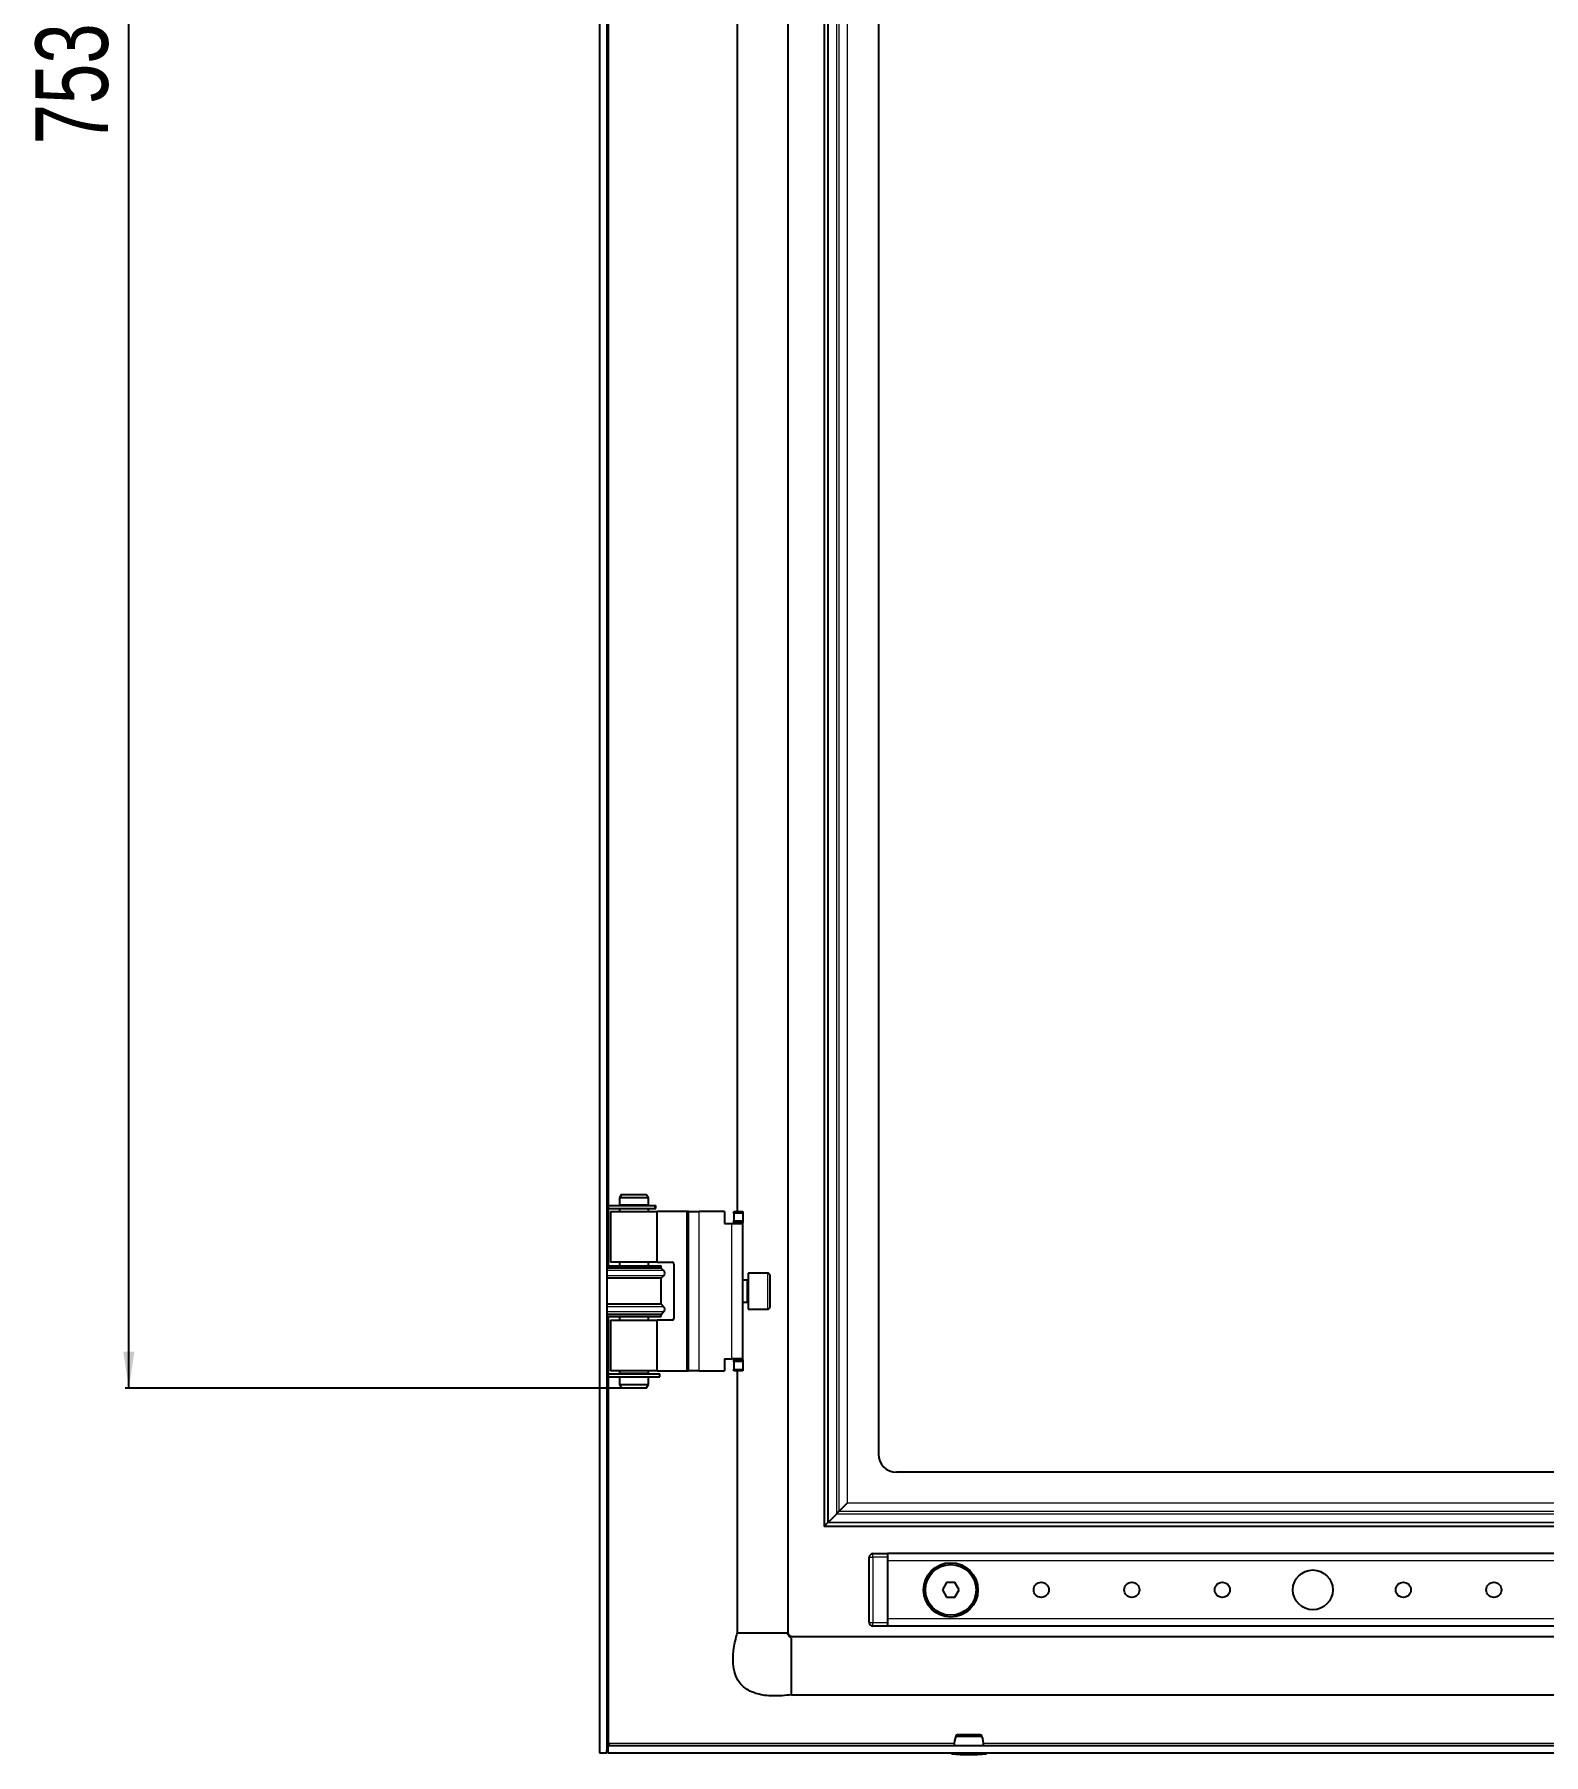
# Model space of a CAD drawing. Header units: millimetres. Extents: x -428 to 1583, y -501 to 869.
# Drawn here: x 749.2 to 1166.1, y -258.1 to 217 of the extents above; entities that cross this region are included whole.
import ezdxf

# ---------------------------------------------------------------- set-up
doc = ezdxf.new("R2010")
doc.units = ezdxf.units.MM
doc.layers.add('FORMAT', color=7, linetype='Continuous')
doc.styles.add('SLDTEXTSTYLE0', font='TXT', dxfattribs={"width": 0.75})
doc.dimstyles.new('SLDDIMSTYLE0', dxfattribs={"dimtxt": 20, "dimasz": 10, "dimexe": 0, "dimexo": 0.0625, "dimgap": 5, "dimtad": 2, "dimdec": 1, "dimrnd": 1e-09, "dimzin": 12, "dimdsep": 46, "dimtxsty": 'SLDTEXTSTYLE0', "dimsah": 1, "dimcen": 0.09, "dimadec": 0, "dimazin": 3, "dimtfac": 1, "dimtofl": 0, "dimtmove": 0, "dimatfit": 3, "dimfxl": 0, "dimfrac": 2, "dimtolj": 1, "dimtzin": 12, "dimarcsym": 0})

# ---------------------------------------------------------------- blocks, each defined once
blk = doc.blocks.new('_D_6')
at = {"layer": 'FORMAT'}
for p, q in [((911.39, 596.64), (774.32, 596.64)), ((775.32, -156.86), (775.32, 596.64)), ((911.39, -156.86), (774.32, -156.86))]:
    blk.add_line(p, q, dxfattribs=at)
for points in [[(775.32, 596.64), (773.78, 586.64), (776.85, 586.64)], [(775.32, -156.86), (776.85, -146.86), (773.78, -146.86)]]:
    blk.add_solid(points, dxfattribs=at)
at = {"layer": 'FORMAT', "insert": (749.53, 186.64), "char_height": 20, "attachment_point": 1, "rotation": 90, "style": 'SLDTEXTSTYLE0'}
blk.add_mtext('753,5', dxfattribs=at)

msp = doc.modelspace()

# ---------------------------------------------------------------- linework, layer by layer
at = {"color": 7, "linetype": 'Continuous', "lineweight": 25}
for p, q in [((905.32, 697.39), (905.32, -257.61)), ((907.32, 697.39), (907.32, -257.61)), ((957.32, 664.39), (957.32, -224.61)), ((967.32, 634.89), (967.32, -195.11)), ((982.32, 614.89), (982.32, -175.11)), ((943.32, 547.89), (943.32, -108.11)), ((911.4, -103.36), (910.82, -104.36)), ((910.82, -104.36), (910.82, -106.36)), ((918.82, -104.36), (910.82, -104.36)), ((911.4, -103.36), (918.24, -103.36)), ((918.82, -104.36), (918.24, -103.36)), ((918.82, -106.36), (918.82, -104.36)), ((907.67, -106.41), (907.67, -107.31)), ((907.67, -106.41), (920.56, -106.41)), ((907.67, -107.31), (920.56, -107.31)), ((908.37, -108.11), (908.37, -122.11)), ((908.37, -108.11), (921.27, -108.11)), ((915.58, -106.36), (910.82, -106.36)), ((910.82, -107.36), (910.82, -108.11)), ((915.58, -107.36), (910.82, -107.36)), ((911.32, -106.36), (911.32, -106.41)), ((911.32, -107.31), (911.32, -107.36)), ((918.82, -106.36), (915.58, -106.36)), ((918.82, -107.36), (915.58, -107.36)), ((918.32, -106.41), (918.32, -106.36)), ((918.32, -107.36), (918.32, -107.31)), ((918.82, -108.11), (918.82, -107.36)), ((920.56, -106.41), (920.65, -106.41)), ((920.56, -107.31), (920.65, -107.31)), ((920.65, -107.31), (920.65, -106.41)), ((920.65, -106.41), (920.86, -106.41)), ((920.65, -107.31), (920.86, -107.31)), ((920.86, -107.31), (920.86, -106.41)), ((921.27, -122.11), (921.27, -108.11)), ((929.37, -108.11), (921.27, -108.11)), ((929.87, -108.11), (929.37, -108.11)), ((929.87, -108.11), (932.87, -108.11)), ((929.87, -152.11), (929.87, -108.11)), ((939.87, -108.11), (932.87, -108.11)), ((939.87, -108.11), (939.87, -111.41)), ((942.37, -108.11), (944.87, -108.11)), ((942.37, -108.61), (942.37, -108.11)), ((942.37, -108.61), (942.37, -110.61)), ((944.87, -108.11), (944.87, -108.61)), ((944.87, -108.61), (944.87, -110.61)), ((939.87, -111.41), (941.87, -111.41)), ((941.87, -111.41), (944.87, -111.41)), ((942.37, -111.11), (942.37, -110.61)), ((944.87, -111.11), (942.37, -111.11)), ((942.37, -111.11), (942.37, -111.41)), ((944.87, -110.61), (944.87, -111.11)), ((944.87, -111.41), (944.87, -111.11)), ((944.87, -148.81), (944.87, -111.41)), ((907.32, -123.11), (922.32, -123.11)), ((921.27, -122.11), (908.37, -122.11)), ((910.82, -122.11), (910.82, -123.11)), ((918.82, -123.11), (918.82, -122.11)), ((921.27, -122.11), (925.37, -122.11)), ((922.32, -123.71), (922.32, -123.11)), ((925.87, -122.61), (925.87, -137.61)), ((922.32, -123.71), (907.32, -123.71)), ((922.32, -126.51), (907.32, -126.51)), ((923.02, -124.4), (922.32, -123.71)), ((922.32, -126.51), (923.02, -125.83)), ((922.32, -133.71), (922.32, -126.51)), ((946.12, -127.11), (944.87, -127.11)), ((951.77, -125.11), (946.37, -125.11)), ((946.37, -125.11), (946.37, -135.11)), ((952.37, -125.71), (952.37, -134.51)), ((922.32, -133.71), (907.32, -133.71)), ((922.32, -136.51), (907.32, -136.51)), ((907.32, -137.11), (922.32, -137.11)), ((910.82, -137.11), (910.82, -138.11)), ((918.82, -138.11), (918.82, -137.11)), ((923.02, -134.4), (922.32, -133.71)), ((922.32, -136.51), (923.02, -135.83)), ((922.32, -137.11), (922.32, -136.51)), ((944.87, -133.11), (946.12, -133.11)), ((946.37, -135.11), (951.77, -135.11)), ((908.37, -138.11), (908.37, -152.11)), ((908.37, -138.11), (921.27, -138.11)), ((921.27, -152.11), (921.27, -138.11)), ((925.37, -138.11), (921.27, -138.11)), ((939.87, -148.81), (941.87, -148.81)), ((939.87, -148.81), (939.87, -152.11)), ((944.87, -148.81), (941.87, -148.81)), ((942.37, -148.81), (942.37, -149.11)), ((942.37, -149.11), (944.87, -149.11)), ((942.37, -149.61), (942.37, -149.11)), ((942.37, -149.61), (942.37, -151.61)), ((942.37, -152.11), (942.37, -151.61)), ((944.87, -149.11), (944.87, -148.81)), ((944.87, -149.11), (944.87, -149.61)), ((944.87, -149.61), (944.87, -151.61)), ((944.87, -151.61), (944.87, -152.11)), ((907.67, -152.91), (907.67, -153.81)), ((907.67, -152.91), (921.97, -152.91)), ((907.67, -153.81), (921.97, -153.81)), ((921.27, -152.11), (908.37, -152.11)), ((910.82, -152.11), (910.82, -152.86)), ((915.58, -152.86), (910.82, -152.86)), ((910.82, -153.86), (910.82, -155.86)), ((915.58, -153.86), (910.82, -153.86)), ((910.82, -155.86), (911.4, -156.86)), ((910.82, -155.86), (915.58, -155.86)), ((911.32, -152.86), (911.32, -152.91)), ((911.32, -153.81), (911.32, -153.86)), ((918.82, -152.86), (915.58, -152.86)), ((918.82, -153.86), (915.58, -153.86)), ((915.58, -155.86), (918.82, -155.86)), ((918.24, -156.86), (918.82, -155.86)), ((918.32, -152.91), (918.32, -152.86)), ((918.32, -153.86), (918.32, -153.81)), ((918.82, -152.86), (918.82, -152.11)), ((918.82, -155.86), (918.82, -153.86)), ((921.27, -152.11), (929.37, -152.11)), ((921.97, -153.81), (921.97, -152.91)), ((929.37, -152.11), (929.87, -152.11)), ((932.87, -152.11), (929.87, -152.11)), ((932.87, -152.11), (939.87, -152.11)), ((944.87, -152.11), (942.37, -152.11)), ((943.32, -152.11), (943.32, -224.61)), ((915.47, -156.86), (911.4, -156.86)), ((918.24, -156.86), (915.47, -156.86)), ((1417.32, -180.11), (987.32, -180.11)), ((973.73, -188.7), (971.42, -191.01)), ((968.32, -194.11), (967.32, -195.11)), ((970.73, -191.7), (968.42, -194.01)), ((971.42, -191.01), (970.73, -191.7)), ((1371.07, -195.11), (967.32, -195.11)), ((979.82, -221.61), (979.82, -203.61)), ((980.82, -202.61), (984.82, -202.61)), ((1364.82, -202.61), (984.82, -202.61)), ((984.82, -202.61), (984.82, -203.61)), ((984.82, -203.61), (984.82, -221.61)), ((984.82, -204.61), (984.82, -220.61)), ((1001.17, -210.61), (1000.01, -212.61)), ((1000.01, -212.61), (1001.17, -214.61)), ((1003.48, -210.61), (1001.17, -210.61)), ((1004.63, -212.61), (1003.48, -210.61)), ((1003.48, -214.61), (1004.63, -212.61)), ((1001.17, -214.61), (1003.48, -214.61)), ((984.82, -222.61), (980.82, -222.61)), ((984.82, -221.61), (984.82, -222.61)), ((1364.82, -222.61), (984.82, -222.61)), ((1364.82, -225.61), (958.32, -225.61)), ((958.32, -241.61), (1446.32, -241.61)), ((907.62, -255.61), (907.62, -257.61)), ((907.62, -255.61), (1497.02, -255.61)), ((907.72, -255.61), (907.92, -255.01)), ((1003.73, -253), (1010.91, -253)), ((1010.42, -252.61), (1004.22, -252.61)), ((905.32, -257.61), (907.32, -257.61)), ((907.62, -257.61), (1497.02, -257.61))]:
    msp.add_line(p, q, dxfattribs=at)
at = {"color": 8, "linetype": 'Continuous', "lineweight": 18}
for p, q in [((968.32, 633.89), (968.32, -194.11)), ((968.42, 633.79), (968.42, -194.01)), ((970.73, 631.48), (970.73, -191.7)), ((971.42, 630.79), (971.42, -191.01)), ((973.73, 628.48), (973.73, -188.7)), ((907.92, -106.41), (907.92, 546.19)), ((907.92, -123.11), (907.92, -107.31)), ((920.56, -106.41), (920.56, -107.31)), ((929.37, -108.11), (929.37, -152.11)), ((932.87, -152.11), (932.87, -108.11)), ((944.87, -108.61), (942.37, -108.61)), ((941.87, -148.81), (941.87, -111.41)), ((942.37, -110.61), (944.87, -110.61)), ((923.02, -124.4), (907.32, -124.4)), ((923.02, -125.83), (907.32, -125.83)), ((946.12, -127.52), (946.12, -127.11)), ((946.12, -133.11), (946.12, -127.52)), ((951.77, -135.11), (951.77, -125.11)), ((923.02, -134.4), (907.32, -134.4)), ((923.02, -135.83), (907.32, -135.83)), ((907.92, -152.91), (907.92, -137.11)), ((944.87, -149.61), (942.37, -149.61)), ((942.37, -151.61), (944.87, -151.61)), ((907.92, -255.01), (907.92, -153.81)), ((1430.91, -188.7), (973.73, -188.7)), ((1371.07, -194.11), (968.32, -194.11)), ((1371.07, -194.01), (968.42, -194.01)), ((1371.07, -191.7), (970.73, -191.7)), ((1371.07, -191.01), (971.42, -191.01)), ((979.82, -203.61), (980.82, -203.61)), ((980.82, -203.61), (980.82, -202.61)), ((980.82, -203.61), (980.82, -221.61)), ((984.82, -203.61), (980.82, -203.61)), ((1364.82, -204.61), (984.82, -204.61)), ((979.82, -221.61), (980.82, -221.61)), ((980.82, -222.61), (980.82, -221.61)), ((980.82, -221.61), (984.82, -221.61)), ((1364.82, -220.61), (984.82, -220.61)), ((1003.28, -255.01), (907.92, -255.01)), ((1393.28, -255.01), (1011.37, -255.01)), ((1002.46, -257.74), (1012.18, -257.74)), ((1002.57, -257.86), (1012.07, -257.86))]:
    msp.add_line(p, q, dxfattribs=at)
at = {"color": 7, "linetype": 'Continuous', "lineweight": 25}
for centre, radius in [((1002.32, -212.61), 7.5), ((1002.32, -212.61), 7), ((1102.32, -212.61), 5.5), ((1027.32, -212.61), 2.1), ((1052.32, -212.61), 2.1), ((1077.32, -212.61), 2.1), ((1127.32, -212.61), 2.1), ((1152.32, -212.61), 2.1)]:
    msp.add_circle(centre, radius, dxfattribs=at)
for centre, radius, start, end in [((925.37, -122.61), 0.5, 0, 90), ((922.32, -125.11), 1, 314.427, 45.573), ((946.12, -126.86), 0.25, 270, 0), ((951.77, -125.71), 0.6, 0, 90), ((922.32, -135.11), 1, 314.427, 45.573), ((925.37, -137.61), 0.5, 270, 0), ((946.12, -133.36), 0.25, 0, 90), ((951.77, -134.51), 0.6, 270, 0), ((987.32, -175.11), 5, 180, 270), ((980.82, -203.61), 1, 90, 180), ((980.82, -221.61), 1, 180, 270), ((1009.44, -255.35), 6.18, 157.6346, 182.4658), ((1004.22, -253.11), 0.5, 90, 166.6165), ((1010.42, -253.11), 0.5, 13.3835, 90), ((1005.2, -255.35), 6.18, 357.5342, 22.3654), ((1028.23, -257.67), 25.77, 179.861, 180.139), ((1002.59, -257.74), 0.126, 180, 263.9744), ((1007.32, -212.86), 45.25, 263.9744, 269.9984), ((1007.32, -212.86), 45.25, 270.0016, 276.0256), ((1012.06, -257.74), 0.126, 276.0256, 0), ((986.42, -257.67), 25.77, 359.861, 0.139)]:
    msp.add_arc(centre, radius, start, end, dxfattribs=at)
for points, knots in [([(958.32, -241.61), (956.59, -241.78), (953.45, -242.08), (949.13, -241.57), (945.69, -240.14), (943.48, -237.83), (942.4, -235.06), (942.08, -232.01), (942.37, -228.45), (942.99, -225.96), (943.32, -224.61)], [0, 0, 0, 0, 0.176713, 0.320911, 0.440308, 0.54837, 0.6374, 0.738878, 0.858543, 1, 1, 1, 1]), ([(957.21, -224.61), (957.18, -224.61), (957.09, -224.61), (956.64, -224.61), (956.34, -224.61)], [0, 0, 0, 0, 0.350861, 1, 1, 1, 1]), ([(958.32, -225.77), (958.22, -225.76), (958.08, -225.74), (957.93, -225.67), (957.84, -225.62), (957.79, -225.55), (957.75, -225.48), (957.72, -225.41), (957.65, -225.23), (957.48, -225.15), (957.33, -224.92), (957.3, -224.72), (957.28, -224.61)], [0, 0, 0, 0, 0.146823, 0.202041, 0.247643, 0.28691, 0.323569, 0.360785, 0.40083, 0.628513, 0.79432, 1, 1, 1, 1]), ([(957.32, -224.61), (957.47, -224.84), (957.74, -225.24), (958.14, -225.5), (958.32, -225.61)], [0, 0, 0, 0, 0.5615605, 1, 1, 1, 1]), ([(958.32, -241.61), (958.32, -241.49), (958.32, -241.25), (958.32, -239.4), (958.32, -236.76), (958.32, -233.61), (958.32, -230.46), (958.32, -227.85), (958.32, -226.22), (958.32, -226), (958.32, -225.93)], [0, 0, 0, 0, 0.133856, 0.267712, 0.401568, 0.535424, 0.66928, 0.803137, 0.936993, 1, 1, 1, 1]), ([(907.32, -257.61), (907.35, -257.18), (907.38, -256.62), (907.58, -256.06), (907.62, -255.93)], [0, 0, 0, 0, 0.773459, 1, 1, 1, 1]), ([(907.92, -255.01), (907.87, -255.17), (907.82, -255.33), (907.72, -255.55), (907.67, -255.61), (907.62, -255.61)], [0, 0, 0, 0, 0.5, 0.5, 1, 1, 1, 1])]:
    msp.add_open_spline(points, degree=3, knots=knots, dxfattribs=at)
for points in [[(944.3, -224.61), (944.02, -224.61), (943.45, -224.61), (943.36, -224.61), (943.32, -224.61)], [(946.75, -224.61), (946.27, -224.61), (945.29, -224.61), (944.63, -224.61), (944.3, -224.61)], [(950.32, -224.61), (949.69, -224.61), (948.44, -224.61), (947.31, -224.61), (946.75, -224.61)], [(953.89, -224.61), (953.33, -224.61), (952.2, -224.61), (950.95, -224.61), (950.32, -224.61)], [(956.34, -224.61), (956.01, -224.61), (955.35, -224.61), (954.38, -224.61), (953.89, -224.61)]]:
    msp.add_open_spline(points, degree=3, dxfattribs=at)

# ---------------------------------------------------------------- dimensions: what is measured, and where the dimension line sits
at = {"layer": 'FORMAT'}
dim = msp.add_linear_dim(base=(775.32, 596.64), p1=(911.4, -156.86), p2=(911.4, 596.64), angle=90, dimstyle='SLDDIMSTYLE0', dxfattribs=at)
dim.commit()
dim.dimension.update_dxf_attribs({"geometry": '_D_6', "text_midpoint": (775.32, 219.89), "dimtype": 160})

doc.saveas('drawing.dxf')
